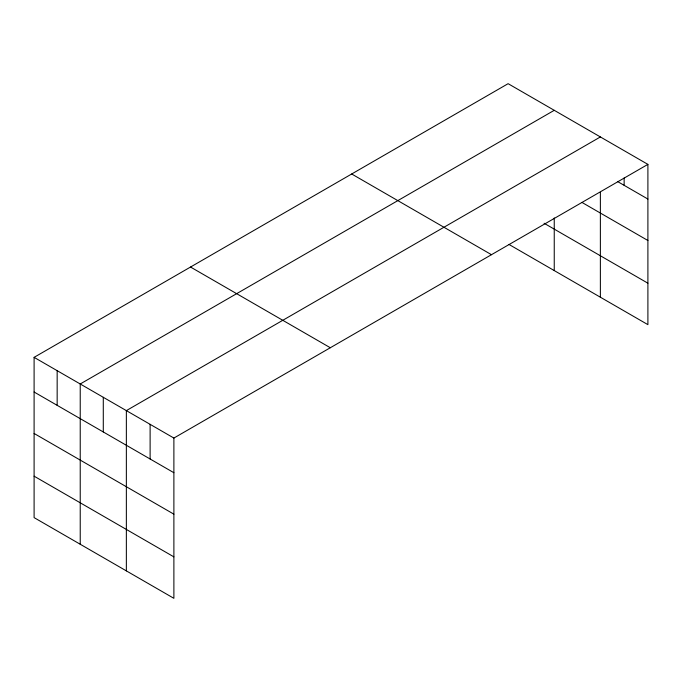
<?xml version="1.0" encoding="UTF-8"?>
<svg xmlns="http://www.w3.org/2000/svg" width="682" height="682" viewBox="0 0 682 682"><rect width="100%" height="100%" fill="white"/><g stroke="black" fill="none" stroke-linecap="round" stroke-linejoin="round"><path stroke-width="1.02" d="M34.1 357.351L173.884 438.057L173.884 598.319L34.1 517.621L34.1 357.351L508.116 83.681L647.9 164.379L647.9 324.649L509.045 244.48M554.244 110.314L80.229 383.983L80.229 544.253M600.373 136.946L126.358 410.615L126.358 570.885M173.884 438.057L647.9 164.379M617.739 181.634L647.9 199.05M581.925 202.401L647.9 240.499M544.1 223.27L647.9 283.2M351.69 173.987L491.475 254.693M190.525 267.037L330.31 347.743M34.1 392.014L173.884 472.72M34.1 433.462L173.884 514.168M34.1 476.172L173.884 556.87M624.141 177.976L624.141 185.325M600.373 192.333L600.373 297.207M554.244 217.942L554.244 270.575M150.117 424.332L150.117 459.003M103.289 397.299L103.289 431.962M57.16 370.667L57.16 405.33"/></g></svg>
